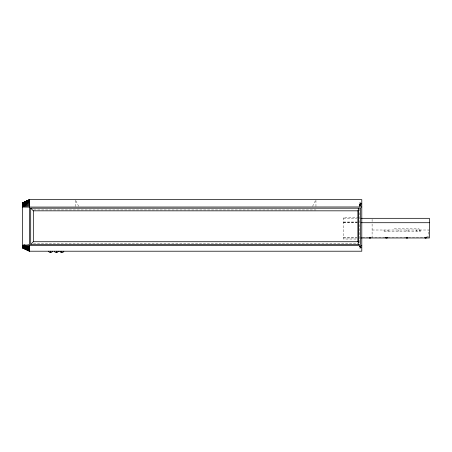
<?xml version="1.0" encoding="UTF-8"?>
<svg xmlns="http://www.w3.org/2000/svg" width="452" height="452" viewBox="0 0 452 452"><rect width="100%" height="100%" fill="white"/><g stroke="black" fill="none" stroke-linecap="round" stroke-linejoin="round"><path stroke-width="0.34" stroke-dasharray="2.26 1.69" d="M312.598 206.315L315.343 200.857M361.216 203.524L359.498 204.276L361.216 203.151M359.498 204.293L361.216 203.253L359.498 204.214M359.498 204.406L361.216 203.417M359.498 204.513L361.216 203.581L359.498 204.57M359.498 204.683L361.216 203.829M359.498 204.773L361.216 203.92M359.498 204.886L361.216 204.123M359.498 205.01L361.216 204.253M359.498 205.112L361.216 204.462M359.498 205.281L361.216 204.632M359.498 205.372L361.216 204.835M359.498 205.587L361.216 205.05M359.498 205.643L361.216 205.236M361.216 205.502L359.498 205.914L361.216 205.66M361.216 205.976L359.498 206.259L361.216 206.095M361.216 202.762L359.498 202.762L359.498 206.428M33.708 209.96L315.954 209.96M358.803 217.265L343.458 217.265L343.458 239.035L358.803 239.035M343.458 218.322L356.843 218.322M343.458 222.017L358.803 222.017M343.458 222.248L358.803 222.248M343.458 222.712L356.843 222.695M372.103 230.011L429.4 230.011M426.677 236.605L428.253 236.605L428.253 230.011M343.458 237.289L356.82 237.289M362.442 237.289L369.482 237.289M370.872 237.289L384.951 237.289M388.025 237.289L405.873 237.289M408.438 237.289L424.581 237.289M426.677 237.289L429.4 237.289M343.328 237.972L356.843 237.972M33.476 243.419L357.995 243.419M22.6 244.487L28.787 244.487M361.216 248.091L359.498 248.091L359.498 246.221L361.216 247.069L359.498 246.114L361.216 246.651M23.973 244.509L28.787 244.588M359.498 246.114L361.216 246.928M361.216 247.442L359.498 246.233M361.216 247.707L359.498 246.498M359.498 245.854L361.216 246.764M359.498 246.577L361.216 247.566M359.498 246.639L361.216 247.634M359.498 246.668L361.216 247.736M75.925 200.857L78.671 206.315M420.705 230.011L420.705 231.158L383.104 231.158L383.104 230.011M419.902 230.011L419.902 231.158M419.772 230.011L419.772 231.158M419.055 230.011L419.055 228.865L393.845 228.865L393.845 230.011M416.546 230.011L416.546 231.158M416.122 230.011L416.122 231.158M408.099 230.011L408.099 231.158M406.229 230.011L406.229 231.158M398.596 230.011L398.596 231.158M388.279 230.011L388.279 231.158M387.477 230.011L387.477 231.158M384.381 230.011L384.381 231.158M372.103 219.288L372.103 222.226M372.103 224.045L372.103 237.289M359.498 208.745L359.498 243.792M315.954 200.332L315.954 206.519M75.314 200.332L75.314 206.519M361.216 203.117L359.498 204.185L361.216 203.151"/><path stroke-width="0.68" d="M52.505 251.21L51.675 252.357L49.387 252.357L48.556 251.21M58.342 251.21L57.511 252.357L55.223 252.357L54.393 251.21M63.851 251.21L63.02 252.357L60.732 252.357L59.901 251.21M30.696 244.346L360.572 244.346L360.572 208.197L30.696 208.197L30.696 244.346L33.324 241.718L357.944 241.718L358.82 242.594M30.696 208.197L33.324 210.824L357.944 210.824L358.82 209.948M22.6 202.954L29.476 199.643L361.792 199.643L361.792 251.21L29.476 251.21L22.6 247.899L22.6 202.954L29.476 199.705L22.6 203.05L29.476 200.202L22.6 203.185L24.476 202.586M22.6 203.038L28.849 200.168L22.6 203.157L29.476 200.626L22.6 203.383L29.476 201.157L22.6 203.965L29.476 201.473M22.6 203.157L24.476 202.451M22.6 203.643L29.476 201.157M22.6 204.14L29.476 201.79M22.6 204.53L29.476 202.513M22.6 204.971L29.476 203.31M22.6 205.44L29.476 204.168M22.6 205.937L29.476 205.078M22.6 206.451L29.476 206.022M22.6 207.084L361.792 206.976M361.069 218.322L429.4 218.322L429.4 237.972L361.035 237.972M361.069 222.712L429.4 222.712M361.792 245.566L22.6 245.459M22.6 245.871L29.476 246.306M22.6 246.17L29.476 247.029M22.6 246.459L29.476 247.724M22.6 246.73L29.476 248.391M22.6 246.984L29.476 249.001M22.6 247.21L29.476 249.555M22.6 247.413L29.476 250.046M22.6 247.583L29.476 250.453M22.6 247.713L29.476 250.781M22.6 247.781L29.476 250.984L22.6 247.815M22.6 247.865L29.476 251.159M426.682 237.289L426.677 237.972M425.92 237.289L425.92 237.972M425.795 237.289L425.79 237.972M425.677 237.289L425.677 237.972M425.202 237.289L425.134 237.972M425.01 237.289L425.01 237.972M407.438 237.289L407.438 237.972M407.28 237.289L407.297 237.972M407.173 237.289L407.173 237.972M406.563 237.289L406.534 237.972M406.382 237.289L406.382 237.972M406.258 237.289L406.258 237.972M387.138 237.289L387.138 237.972M387.019 237.289L387.019 237.972M386.658 237.289L386.646 237.972M386.364 237.289L386.336 237.972M385.98 237.289L385.98 237.972M385.872 237.289L385.872 237.972M370.538 237.289L370.538 237.972M370.431 237.289L370.431 237.972M370.171 237.289L370.165 237.972M369.612 237.289L369.612 237.972M369.504 237.289L369.482 237.972M369.476 237.289L369.476 237.972M358.278 208.197L358.278 244.346M357.944 210.824L357.944 241.718M61.879 251.21L61.879 252.357M56.364 251.21L56.364 252.357M50.534 251.21L50.534 252.357M33.324 210.824L33.324 241.718M29.476 199.643L29.476 251.21"/></g></svg>
